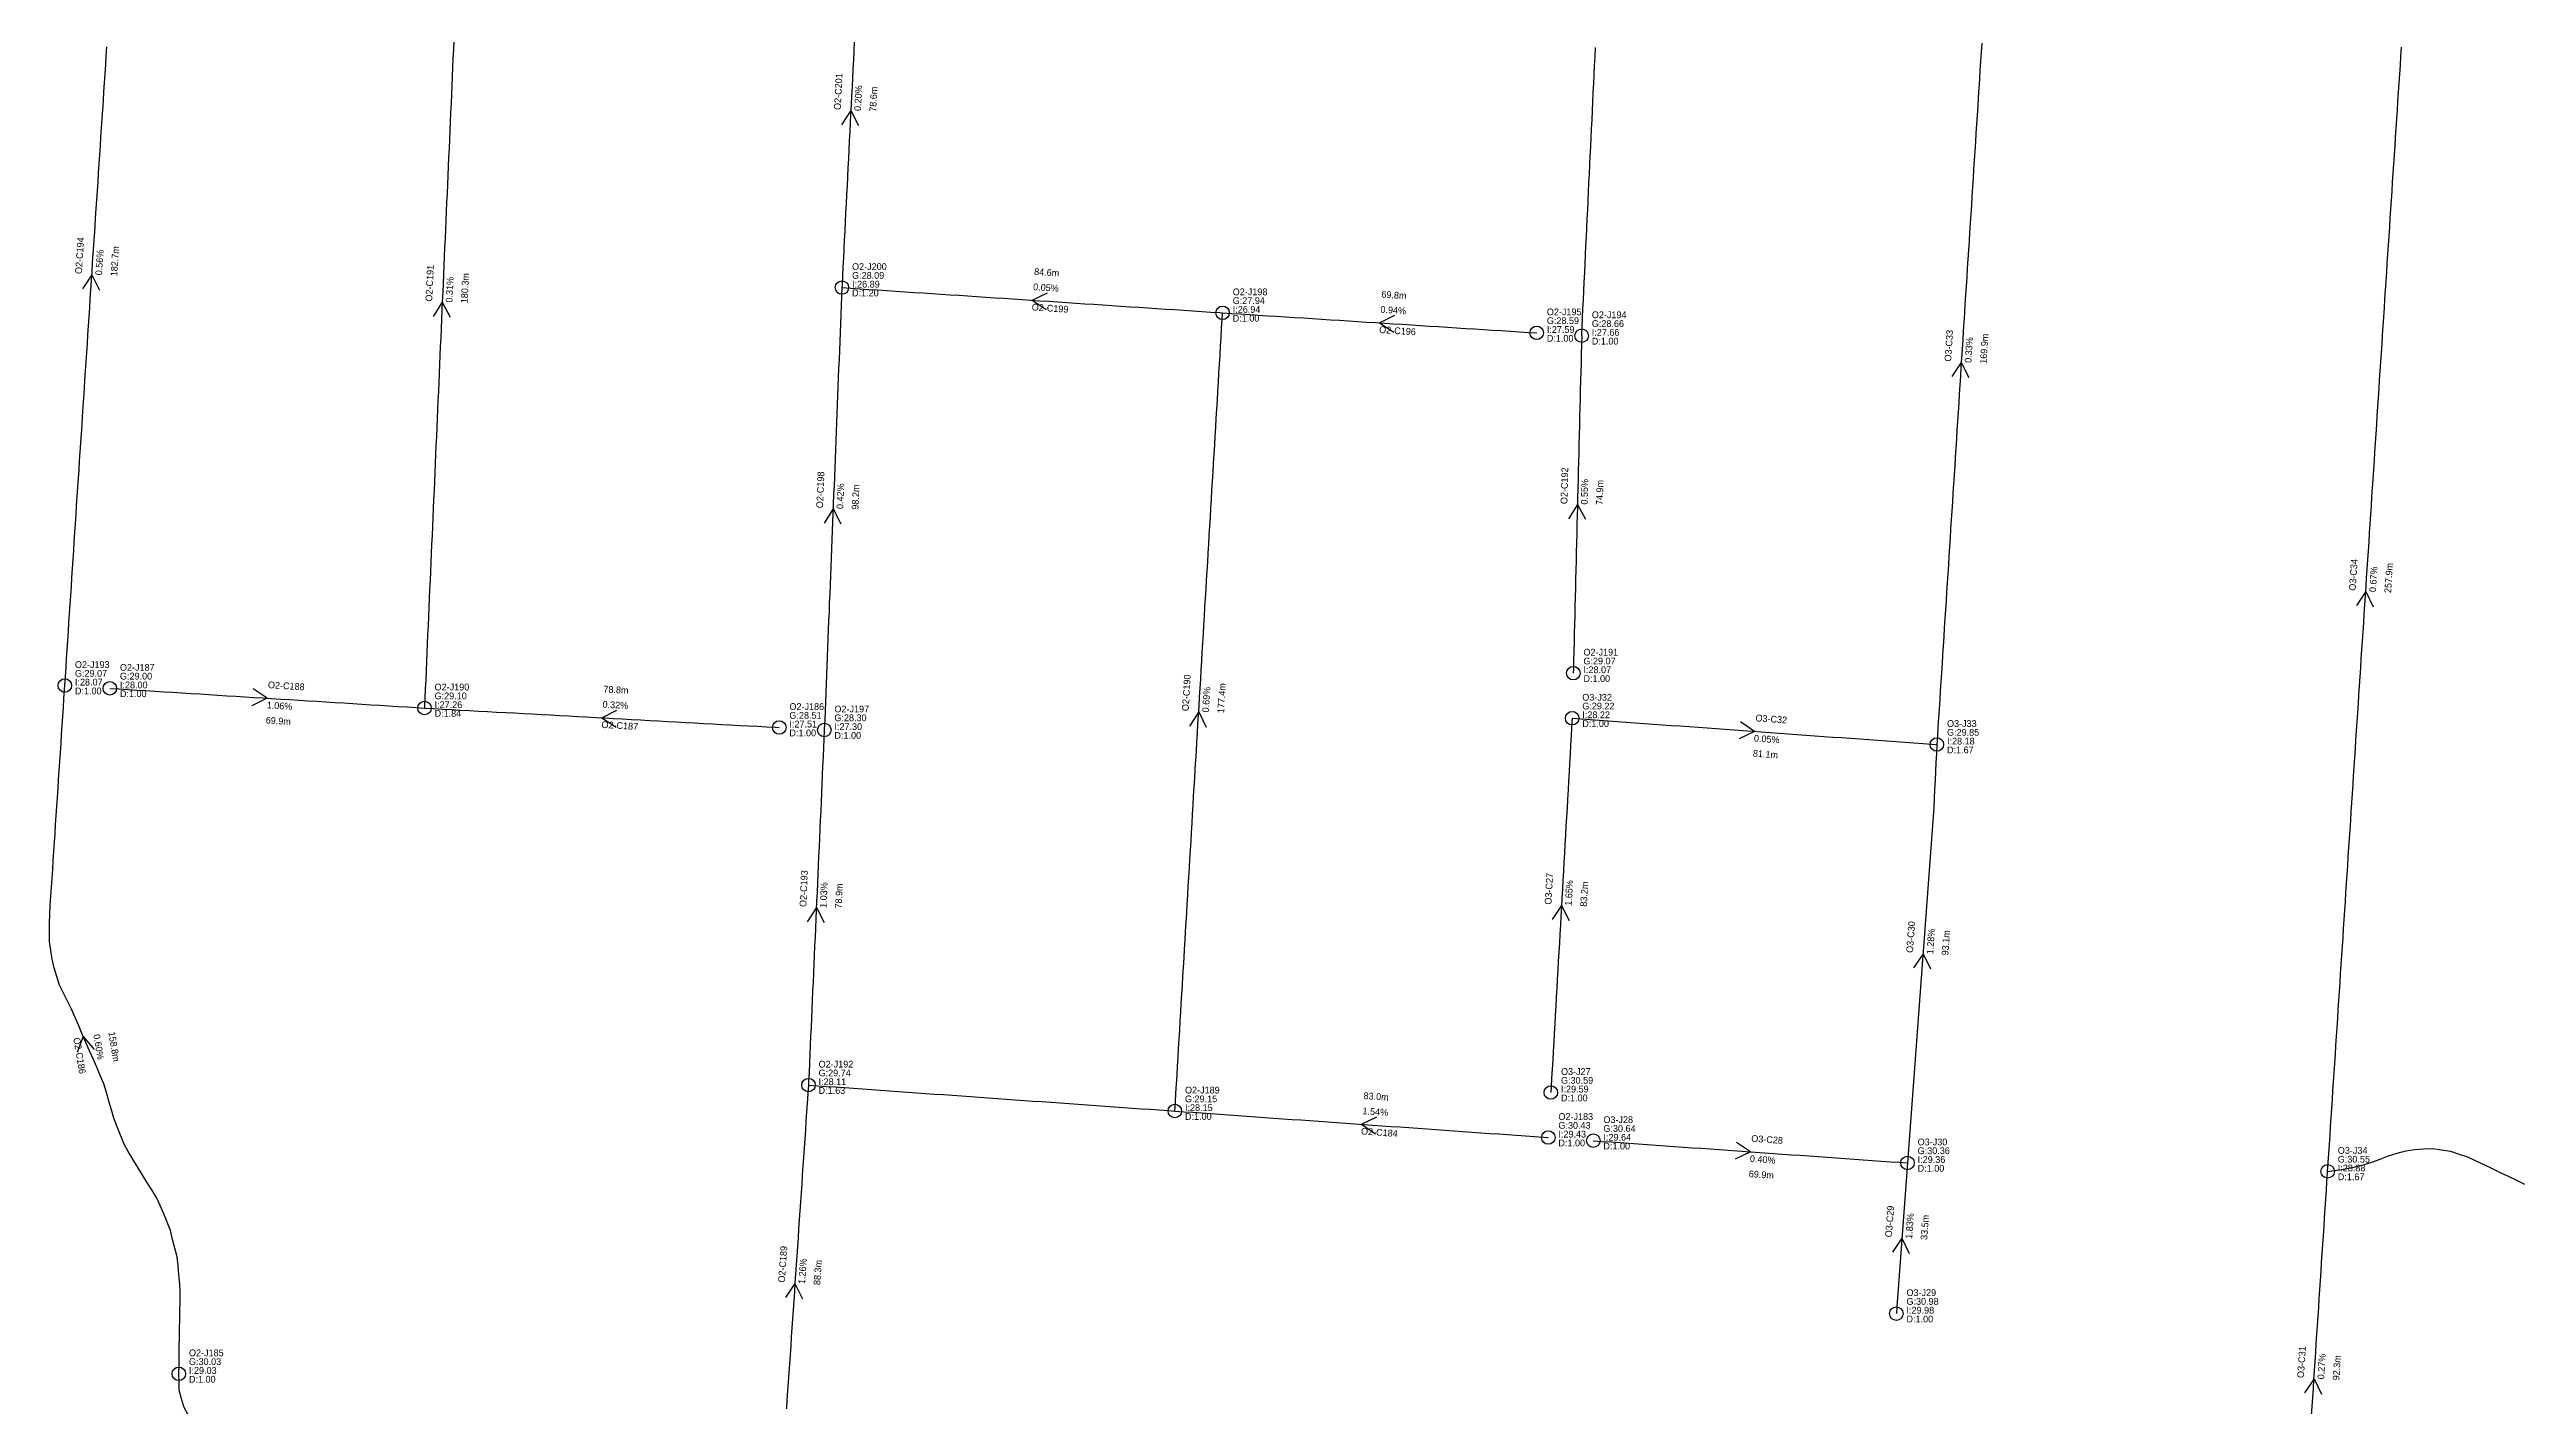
# Model space of a CAD drawing. Header units: metres. Extents: x 607160 to 610559, y 2613470 to 2618337.
# Drawn here: x 608242 to 608790, y 2616694 to 2616995 of the extents above; entities that cross this region are included whole.
import ezdxf

# ---------------------------------------------------------------- set-up
doc = ezdxf.new("R2010")
doc.units = ezdxf.units.M
for name, color, linetype in [('SW-DRAIN-LABELS', 3, 'Continuous'), ('SW-DRAIN-ORPHAN', 8, 'Continuous'), ('SW-DRAIN-SUB-02', 2, 'Continuous'), ('SW-DRAIN-SUB-03', 3, 'Continuous'), ('SW-JUNCTIONS', 7, 'Continuous')]:
    doc.layers.add(name, color=color, linetype=linetype)

msp = doc.modelspace()

# ---------------------------------------------------------------- linework, layer by layer
at = {"layer": 'SW-DRAIN-ORPHAN'}
msp.add_lwpolyline([(608410.76, 2616765.36), (608412.75, 2616765.22), (608414.75, 2616765.08), (608416.74, 2616764.94), (608418.74, 2616764.8), (608420.73, 2616764.66), (608422.73, 2616764.52), (608424.72, 2616764.37), (608426.72, 2616764.23), (608428.71, 2616764.09), (608430.71, 2616763.95), (608432.7, 2616763.81), (608434.7, 2616763.67), (608436.69, 2616763.53), (608438.69, 2616763.38), (608440.68, 2616763.24), (608442.68, 2616763.1), (608444.67, 2616762.96), (608446.67, 2616762.82), (608448.66, 2616762.68), (608450.66, 2616762.54), (608452.65, 2616762.39), (608454.65, 2616762.25), (608456.64, 2616762.11), (608458.64, 2616761.97), (608460.63, 2616761.83), (608462.63, 2616761.69), (608464.62, 2616761.55), (608466.62, 2616761.4), (608468.61, 2616761.26), (608470.61, 2616761.12), (608472.6, 2616760.98), (608474.6, 2616760.84), (608476.59, 2616760.7), (608478.59, 2616760.56), (608480.58, 2616760.41), (608482.58, 2616760.27), (608484.57, 2616760.13), (608486.57, 2616759.99), (608488.56, 2616759.85), (608490.56, 2616759.71), (608492.03, 2616759.6)], dxfattribs=at)
at = {"layer": 'SW-DRAIN-SUB-02'}
for p, q in [((608420.15, 2616981.59), (608418.12, 2616978.44)), ((608420.15, 2616981.59), (608421.86, 2616978.26)), ((608251.83, 2616945.16), (608249.74, 2616942.04)), ((608251.83, 2616945.16), (608253.48, 2616941.79)), ((608329.54, 2616939.09), (608327.51, 2616935.94)), ((608329.54, 2616939.09), (608331.26, 2616935.76)), ((608460.4, 2616939.53), (608463.76, 2616941.18)), ((608460.4, 2616939.53), (608463.51, 2616937.44)), ((608537.45, 2616934.5), (608540.81, 2616936.17)), ((608537.45, 2616934.5), (608540.57, 2616932.42)), ((608416.23, 2616893.25), (608414.22, 2616890.08)), ((608416.23, 2616893.25), (608417.97, 2616889.93)), ((608581.33, 2616894.2), (608579.37, 2616891)), ((608581.33, 2616894.2), (608583.12, 2616890.91)), ((608290.7, 2616851.21), (608287.57, 2616853.29)), ((608290.7, 2616851.21), (608287.34, 2616849.54)), ((608364.94, 2616846.87), (608368.28, 2616848.56)), ((608364.94, 2616846.87), (608368.08, 2616844.82)), ((608497.32, 2616848.16), (608495.26, 2616845.03)), ((608497.32, 2616848.16), (608499, 2616844.81)), ((608412.51, 2616804.76), (608410.5, 2616801.6)), ((608412.51, 2616804.76), (608414.24, 2616801.44)), ((608249.92, 2616776.16), (608248.6, 2616772.65)), ((608249.92, 2616776.16), (608252.3, 2616773.26)), ((608533.44, 2616756.67), (608536.81, 2616758.31)), ((608533.44, 2616756.67), (608536.55, 2616754.57)), ((608407.76, 2616721.33), (608405.67, 2616718.22)), ((608407.76, 2616721.33), (608409.41, 2616717.97))]:
    msp.add_line(p, q, dxfattribs=at)
for points in [[(608245.82, 2616854.03), (608245.96, 2616856.02), (608246.09, 2616858.02), (608246.22, 2616860.01), (608246.35, 2616862.01), (608246.48, 2616864.01), (608246.61, 2616866), (608246.74, 2616868), (608246.88, 2616869.99), (608247.01, 2616871.99), (608247.14, 2616873.98), (608247.27, 2616875.98), (608247.4, 2616877.97), (608247.53, 2616879.97), (608247.66, 2616881.97), (608247.8, 2616883.96), (608247.93, 2616885.96), (608248.06, 2616887.95), (608248.19, 2616889.95), (608248.32, 2616891.94), (608248.45, 2616893.94), (608248.58, 2616895.94), (608248.72, 2616897.93), (608248.85, 2616899.93), (608248.98, 2616901.92), (608249.11, 2616903.92), (608249.24, 2616905.91), (608249.37, 2616907.91), (608249.5, 2616909.91), (608249.64, 2616911.9), (608249.77, 2616913.9), (608249.9, 2616915.89), (608250.03, 2616917.89), (608250.16, 2616919.88), (608250.29, 2616921.88), (608250.43, 2616923.88), (608250.56, 2616925.87), (608250.69, 2616927.87), (608250.82, 2616929.86), (608250.95, 2616931.86), (608251.08, 2616933.85), (608251.21, 2616935.85), (608251.35, 2616937.85), (608251.48, 2616939.84), (608251.61, 2616941.84), (608251.74, 2616943.83), (608251.87, 2616945.83), (608252, 2616947.82), (608252.13, 2616949.82), (608252.27, 2616951.81), (608252.4, 2616953.81), (608252.53, 2616955.81), (608252.66, 2616957.8), (608252.79, 2616959.8), (608252.92, 2616961.79), (608253.05, 2616963.79), (608253.19, 2616965.78), (608253.32, 2616967.78), (608253.45, 2616969.78), (608253.58, 2616971.77), (608253.71, 2616973.77), (608253.84, 2616975.76), (608253.97, 2616977.76), (608254.11, 2616979.75), (608254.24, 2616981.75), (608254.37, 2616983.75), (608254.5, 2616985.74), (608254.63, 2616987.74), (608254.76, 2616989.73), (608254.89, 2616991.73), (608255.03, 2616993.72), (608255.16, 2616995.72)], [(608332.09, 2616997.18), (608332, 2616995.19), (608331.91, 2616993.19), (608331.83, 2616991.19), (608331.74, 2616989.19), (608331.65, 2616987.19), (608331.56, 2616985.2), (608331.48, 2616983.2), (608331.39, 2616981.2), (608331.3, 2616979.2), (608331.21, 2616977.2), (608331.13, 2616975.21), (608331.04, 2616973.21), (608330.95, 2616971.21), (608330.86, 2616969.21), (608330.77, 2616967.21), (608330.69, 2616965.22), (608330.6, 2616963.22), (608330.51, 2616961.22), (608330.42, 2616959.22), (608330.34, 2616957.22), (608330.25, 2616955.22), (608330.16, 2616953.23), (608330.07, 2616951.23), (608329.99, 2616949.23), (608329.9, 2616947.23), (608329.81, 2616945.23), (608329.72, 2616943.24), (608329.64, 2616941.24), (608329.55, 2616939.24), (608329.46, 2616937.24), (608329.37, 2616935.24), (608329.28, 2616933.25), (608329.2, 2616931.25), (608329.11, 2616929.25), (608329.02, 2616927.25), (608328.93, 2616925.25), (608328.85, 2616923.26), (608328.76, 2616921.26), (608328.67, 2616919.26), (608328.58, 2616917.26), (608328.5, 2616915.26), (608328.41, 2616913.27), (608328.32, 2616911.27), (608328.23, 2616909.27), (608328.15, 2616907.27), (608328.06, 2616905.27), (608327.97, 2616903.27), (608327.88, 2616901.28), (608327.79, 2616899.28), (608327.71, 2616897.28), (608327.62, 2616895.28), (608327.53, 2616893.28), (608327.44, 2616891.29), (608327.36, 2616889.29), (608327.27, 2616887.29), (608327.18, 2616885.29), (608327.09, 2616883.29), (608327.01, 2616881.3), (608326.92, 2616879.3), (608326.83, 2616877.3), (608326.74, 2616875.3), (608326.66, 2616873.3), (608326.57, 2616871.31), (608326.48, 2616869.31), (608326.39, 2616867.31), (608326.3, 2616865.31), (608326.22, 2616863.31), (608326.13, 2616861.32), (608326.04, 2616859.32), (608325.95, 2616857.32), (608325.87, 2616855.32), (608325.78, 2616853.32), (608325.69, 2616851.32), (608325.6, 2616849.33), (608325.59, 2616849.03)], [(608420.92, 2616996.89), (608420.82, 2616994.89), (608420.72, 2616992.89), (608420.62, 2616990.89), (608420.52, 2616988.9), (608420.42, 2616986.9), (608420.32, 2616984.9), (608420.22, 2616982.9), (608420.12, 2616980.91), (608420.02, 2616978.91), (608419.92, 2616976.91), (608419.82, 2616974.91), (608419.72, 2616972.92), (608419.62, 2616970.92), (608419.52, 2616968.92), (608419.42, 2616966.92), (608419.32, 2616964.93), (608419.22, 2616962.93), (608419.11, 2616960.93), (608419.01, 2616958.93), (608418.91, 2616956.94), (608418.81, 2616954.94), (608418.71, 2616952.94), (608418.61, 2616950.94), (608418.51, 2616948.95), (608418.41, 2616946.95), (608418.31, 2616944.95), (608418.21, 2616942.95), (608418.18, 2616942.33)], [(608582.26, 2616931.64), (608582.35, 2616933.64), (608582.45, 2616935.63), (608582.54, 2616937.63), (608582.64, 2616939.63), (608582.73, 2616941.63), (608582.83, 2616943.63), (608582.93, 2616945.62), (608583.02, 2616947.62), (608583.12, 2616949.62), (608583.21, 2616951.62), (608583.31, 2616953.61), (608583.4, 2616955.61), (608583.5, 2616957.61), (608583.59, 2616959.61), (608583.69, 2616961.6), (608583.79, 2616963.6), (608583.88, 2616965.6), (608583.98, 2616967.6), (608584.07, 2616969.6), (608584.17, 2616971.59), (608584.26, 2616973.59), (608584.36, 2616975.59), (608584.45, 2616977.59), (608584.55, 2616979.58), (608584.64, 2616981.58), (608584.74, 2616983.58), (608584.84, 2616985.58), (608584.93, 2616987.58), (608585.03, 2616989.57), (608585.12, 2616991.57), (608585.22, 2616993.57), (608585.31, 2616995.57)], [(608418.18, 2616942.33), (608418.1, 2616940.33), (608418.02, 2616938.33), (608417.94, 2616936.34), (608417.86, 2616934.34), (608417.78, 2616932.34), (608417.7, 2616930.34), (608417.62, 2616928.34), (608417.54, 2616926.34), (608417.46, 2616924.34), (608417.38, 2616922.35), (608417.31, 2616920.35), (608417.23, 2616918.35), (608417.15, 2616916.35), (608417.07, 2616914.35), (608416.99, 2616912.35), (608416.91, 2616910.36), (608416.83, 2616908.36), (608416.75, 2616906.36), (608416.67, 2616904.36), (608416.59, 2616902.36), (608416.51, 2616900.36), (608416.43, 2616898.37), (608416.35, 2616896.37), (608416.27, 2616894.37), (608416.19, 2616892.37), (608416.11, 2616890.37), (608416.03, 2616888.37), (608415.95, 2616886.37), (608415.87, 2616884.38), (608415.79, 2616882.38), (608415.71, 2616880.38), (608415.63, 2616878.38), (608415.55, 2616876.38), (608415.47, 2616874.38), (608415.39, 2616872.39), (608415.32, 2616870.39), (608415.24, 2616868.39), (608415.16, 2616866.39), (608415.08, 2616864.39), (608415, 2616862.39), (608414.92, 2616860.4), (608414.84, 2616858.4), (608414.76, 2616856.4), (608414.68, 2616854.4), (608414.6, 2616852.4), (608414.52, 2616850.4), (608414.44, 2616848.41), (608414.36, 2616846.41), (608414.28, 2616844.41), (608414.27, 2616844.16)], [(608418.18, 2616942.33), (608420.18, 2616942.2), (608422.17, 2616942.07), (608424.17, 2616941.93), (608426.16, 2616941.8), (608428.16, 2616941.67), (608430.15, 2616941.54), (608432.15, 2616941.4), (608434.15, 2616941.27), (608436.14, 2616941.14), (608438.14, 2616941.01), (608440.13, 2616940.87), (608442.13, 2616940.74), (608444.12, 2616940.61), (608446.12, 2616940.48), (608448.11, 2616940.34), (608450.11, 2616940.21), (608452.11, 2616940.08), (608454.1, 2616939.95), (608456.1, 2616939.81), (608458.09, 2616939.68), (608460.09, 2616939.55), (608462.08, 2616939.42), (608464.08, 2616939.28), (608466.08, 2616939.15), (608468.07, 2616939.02), (608470.07, 2616938.89), (608472.06, 2616938.75), (608474.06, 2616938.62), (608476.05, 2616938.49), (608478.05, 2616938.36), (608480.04, 2616938.22), (608482.04, 2616938.09), (608484.04, 2616937.96), (608486.03, 2616937.83), (608488.03, 2616937.69), (608490.02, 2616937.56), (608492.02, 2616937.43), (608494.01, 2616937.3), (608496.01, 2616937.16), (608498, 2616937.03), (608500, 2616936.9), (608502, 2616936.77), (608502.61, 2616936.73)], [(608492.03, 2616759.6), (608492.15, 2616761.6), (608492.27, 2616763.6), (608492.39, 2616765.59), (608492.51, 2616767.59), (608492.63, 2616769.59), (608492.75, 2616771.58), (608492.86, 2616773.58), (608492.98, 2616775.57), (608493.1, 2616777.57), (608493.22, 2616779.57), (608493.34, 2616781.56), (608493.46, 2616783.56), (608493.58, 2616785.56), (608493.7, 2616787.55), (608493.82, 2616789.55), (608493.94, 2616791.55), (608494.06, 2616793.54), (608494.18, 2616795.54), (608494.3, 2616797.54), (608494.42, 2616799.53), (608494.53, 2616801.53), (608494.65, 2616803.53), (608494.77, 2616805.52), (608494.89, 2616807.52), (608495.01, 2616809.51), (608495.13, 2616811.51), (608495.25, 2616813.51), (608495.37, 2616815.5), (608495.49, 2616817.5), (608495.61, 2616819.5), (608495.73, 2616821.49), (608495.85, 2616823.49), (608495.97, 2616825.49), (608496.09, 2616827.48), (608496.2, 2616829.48), (608496.32, 2616831.48), (608496.44, 2616833.47), (608496.56, 2616835.47), (608496.68, 2616837.46), (608496.8, 2616839.46), (608496.92, 2616841.46), (608497.04, 2616843.45), (608497.16, 2616845.45), (608497.28, 2616847.45), (608497.4, 2616849.44), (608497.52, 2616851.44), (608497.64, 2616853.44), (608497.76, 2616855.43), (608497.87, 2616857.43), (608497.99, 2616859.43), (608498.11, 2616861.42), (608498.23, 2616863.42), (608498.35, 2616865.41), (608498.47, 2616867.41), (608498.59, 2616869.41), (608498.71, 2616871.4), (608498.83, 2616873.4), (608498.95, 2616875.4), (608499.07, 2616877.39), (608499.19, 2616879.39), (608499.31, 2616881.39), (608499.43, 2616883.38), (608499.54, 2616885.38), (608499.66, 2616887.38), (608499.78, 2616889.37), (608499.9, 2616891.37), (608500.02, 2616893.36), (608500.14, 2616895.36), (608500.26, 2616897.36), (608500.38, 2616899.35), (608500.5, 2616901.35), (608500.62, 2616903.35), (608500.74, 2616905.34), (608500.86, 2616907.34), (608500.98, 2616909.34), (608501.1, 2616911.33), (608501.21, 2616913.33), (608501.33, 2616915.33), (608501.45, 2616917.32), (608501.57, 2616919.32), (608501.69, 2616921.32), (608501.81, 2616923.31), (608501.93, 2616925.31), (608502.05, 2616927.3), (608502.17, 2616929.3), (608502.29, 2616931.3), (608502.41, 2616933.29), (608502.53, 2616935.29), (608502.61, 2616936.73)], [(608502.61, 2616936.73), (608504.61, 2616936.6), (608506.6, 2616936.47), (608508.6, 2616936.34), (608510.6, 2616936.22), (608512.59, 2616936.09), (608514.59, 2616935.96), (608516.58, 2616935.83), (608518.58, 2616935.71), (608520.58, 2616935.58), (608522.57, 2616935.45), (608524.57, 2616935.32), (608526.56, 2616935.2), (608528.56, 2616935.07), (608530.56, 2616934.94), (608532.55, 2616934.81), (608534.55, 2616934.69), (608536.54, 2616934.56), (608538.54, 2616934.43), (608540.54, 2616934.3), (608542.53, 2616934.18), (608544.53, 2616934.05), (608546.52, 2616933.92), (608548.52, 2616933.79), (608550.52, 2616933.67), (608552.51, 2616933.54), (608554.51, 2616933.41), (608556.5, 2616933.28), (608558.5, 2616933.16), (608560.49, 2616933.03), (608562.49, 2616932.9), (608564.49, 2616932.77), (608566.48, 2616932.65), (608568.48, 2616932.52), (608570.47, 2616932.39), (608572.28, 2616932.28)], [(608582.26, 2616931.64), (608582.21, 2616929.64), (608582.16, 2616927.64), (608582.11, 2616925.64), (608582.06, 2616923.64), (608582.01, 2616921.64), (608581.96, 2616919.64), (608581.91, 2616917.64), (608581.86, 2616915.64), (608581.81, 2616913.64), (608581.76, 2616911.65), (608581.71, 2616909.65), (608581.66, 2616907.65), (608581.61, 2616905.65), (608581.56, 2616903.65), (608581.51, 2616901.65), (608581.46, 2616899.65), (608581.41, 2616897.65), (608581.36, 2616895.65), (608581.31, 2616893.65), (608581.26, 2616891.65), (608581.21, 2616889.65), (608581.16, 2616887.65), (608581.11, 2616885.65), (608581.06, 2616883.65), (608581.01, 2616881.65), (608580.96, 2616879.66), (608580.91, 2616877.66), (608580.86, 2616875.66), (608580.82, 2616873.66), (608580.77, 2616871.66), (608580.72, 2616869.66), (608580.67, 2616867.66), (608580.62, 2616865.66), (608580.57, 2616863.66), (608580.52, 2616861.66), (608580.47, 2616859.66), (608580.42, 2616857.66), (608580.4, 2616856.77)], [(608271.11, 2616701.29), (608271.15, 2616703.29), (608271.18, 2616705.29), (608271.21, 2616707.29), (608271.24, 2616709.29), (608271.28, 2616711.29), (608271.31, 2616713.29), (608271.34, 2616715.29), (608271.38, 2616717.29), (608271.41, 2616719.29), (608271.34, 2616721.28), (608271.14, 2616723.27), (608270.94, 2616725.26), (608270.73, 2616727.25), (608270.24, 2616729.19), (608269.74, 2616731.12), (608269.25, 2616733.06), (608268.56, 2616734.94), (608267.78, 2616736.78), (608267, 2616738.62), (608266.14, 2616740.42), (608265.09, 2616742.12), (608264.05, 2616743.83), (608263, 2616745.53), (608261.95, 2616747.23), (608260.9, 2616748.93), (608259.84, 2616750.63), (608258.95, 2616752.42), (608258.21, 2616754.27), (608257.46, 2616756.13), (608256.72, 2616757.99), (608256.15, 2616759.9), (608255.6, 2616761.83), (608255.06, 2616763.75), (608254.48, 2616765.66), (608253.68, 2616767.5), (608252.89, 2616769.33), (608252.09, 2616771.17), (608251.29, 2616773), (608250.5, 2616774.84), (608249.7, 2616776.67), (608248.91, 2616778.51), (608248.11, 2616780.34), (608247.31, 2616782.18), (608246.42, 2616783.96), (608245.51, 2616785.75), (608244.67, 2616787.55), (608244.06, 2616789.46), (608243.45, 2616791.36), (608243.01, 2616793.31), (608242.71, 2616795.29), (608242.42, 2616797.26), (608242.4, 2616799.26), (608242.43, 2616801.26), (608242.47, 2616803.26), (608242.61, 2616805.26), (608242.74, 2616807.25), (608242.87, 2616809.25), (608243, 2616811.24), (608243.13, 2616813.24), (608243.26, 2616815.23), (608243.4, 2616817.23), (608243.53, 2616819.23), (608243.66, 2616821.22), (608243.79, 2616823.22), (608243.92, 2616825.21), (608244.05, 2616827.21), (608244.19, 2616829.2), (608244.32, 2616831.2), (608244.45, 2616833.19), (608244.58, 2616835.19), (608244.71, 2616837.19), (608244.84, 2616839.18), (608244.98, 2616841.18), (608245.11, 2616843.17), (608245.24, 2616845.17), (608245.37, 2616847.16), (608245.5, 2616849.16), (608245.63, 2616851.16), (608245.77, 2616853.15), (608245.82, 2616854.03)], [(608255.8, 2616853.4), (608257.8, 2616853.28), (608259.8, 2616853.15), (608261.79, 2616853.02), (608263.79, 2616852.9), (608265.78, 2616852.77), (608267.78, 2616852.65), (608269.78, 2616852.52), (608271.77, 2616852.4), (608273.77, 2616852.27), (608275.77, 2616852.15), (608277.76, 2616852.02), (608279.76, 2616851.9), (608281.75, 2616851.77), (608283.75, 2616851.65), (608285.75, 2616851.52), (608287.74, 2616851.4), (608289.74, 2616851.27), (608291.73, 2616851.15), (608293.73, 2616851.02), (608295.73, 2616850.9), (608297.72, 2616850.77), (608299.72, 2616850.65), (608301.71, 2616850.52), (608303.71, 2616850.4), (608305.71, 2616850.27), (608307.7, 2616850.15), (608309.7, 2616850.02), (608311.69, 2616849.9), (608313.69, 2616849.77), (608315.69, 2616849.65), (608317.68, 2616849.52), (608319.68, 2616849.4), (608321.68, 2616849.27), (608323.67, 2616849.15), (608325.59, 2616849.03)], [(608325.59, 2616849.03), (608327.59, 2616848.92), (608329.58, 2616848.81), (608331.58, 2616848.7), (608333.58, 2616848.59), (608335.58, 2616848.48), (608337.57, 2616848.37), (608339.57, 2616848.26), (608341.57, 2616848.15), (608343.56, 2616848.04), (608345.56, 2616847.93), (608347.56, 2616847.82), (608349.55, 2616847.71), (608351.55, 2616847.6), (608353.55, 2616847.49), (608355.55, 2616847.38), (608357.54, 2616847.28), (608359.54, 2616847.17), (608361.54, 2616847.06), (608363.53, 2616846.95), (608365.53, 2616846.84), (608367.53, 2616846.73), (608369.52, 2616846.62), (608371.52, 2616846.51), (608373.52, 2616846.4), (608375.52, 2616846.29), (608377.51, 2616846.18), (608379.51, 2616846.07), (608381.51, 2616845.96), (608383.5, 2616845.85), (608385.5, 2616845.74), (608387.5, 2616845.63), (608389.49, 2616845.52), (608391.49, 2616845.41), (608393.49, 2616845.3), (608395.49, 2616845.19), (608397.48, 2616845.08), (608399.48, 2616844.97), (608401.48, 2616844.87), (608403.47, 2616844.76), (608404.29, 2616844.71)], [(608414.27, 2616844.16), (608414.18, 2616842.17), (608414.09, 2616840.17), (608414, 2616838.17), (608413.91, 2616836.17), (608413.83, 2616834.17), (608413.74, 2616832.18), (608413.65, 2616830.18), (608413.56, 2616828.18), (608413.47, 2616826.18), (608413.38, 2616824.18), (608413.29, 2616822.18), (608413.2, 2616820.19), (608413.11, 2616818.19), (608413.02, 2616816.19), (608412.93, 2616814.19), (608412.85, 2616812.19), (608412.76, 2616810.2), (608412.67, 2616808.2), (608412.58, 2616806.2), (608412.49, 2616804.2), (608412.4, 2616802.2), (608412.31, 2616800.21), (608412.22, 2616798.21), (608412.13, 2616796.21), (608412.04, 2616794.21), (608411.95, 2616792.21), (608411.87, 2616790.22), (608411.78, 2616788.22), (608411.69, 2616786.22), (608411.6, 2616784.22), (608411.51, 2616782.22), (608411.42, 2616780.23), (608411.33, 2616778.23), (608411.24, 2616776.23), (608411.15, 2616774.23), (608411.06, 2616772.23), (608410.97, 2616770.24), (608410.89, 2616768.24), (608410.8, 2616766.24), (608410.76, 2616765.36)], [(608410.76, 2616765.36), (608410.62, 2616763.37), (608410.49, 2616761.37), (608410.35, 2616759.38), (608410.21, 2616757.38), (608410.08, 2616755.39), (608409.94, 2616753.39), (608409.81, 2616751.4), (608409.67, 2616749.4), (608409.53, 2616747.41), (608409.4, 2616745.41), (608409.26, 2616743.42), (608409.13, 2616741.42), (608408.99, 2616739.42), (608408.86, 2616737.43), (608408.72, 2616735.43), (608408.58, 2616733.44), (608408.45, 2616731.44), (608408.31, 2616729.45), (608408.18, 2616727.45), (608408.04, 2616725.46), (608407.91, 2616723.46), (608407.77, 2616721.47), (608407.63, 2616719.47), (608407.5, 2616717.48), (608407.36, 2616715.48), (608407.23, 2616713.48), (608407.09, 2616711.49), (608406.95, 2616709.49), (608406.82, 2616707.5), (608406.68, 2616705.5), (608406.55, 2616703.51), (608406.41, 2616701.51), (608406.28, 2616699.52), (608406.14, 2616697.52), (608406, 2616695.53), (608405.87, 2616693.53)], [(608492.03, 2616759.6), (608494.02, 2616759.46), (608496.02, 2616759.32), (608498.01, 2616759.18), (608500.01, 2616759.04), (608502, 2616758.9), (608504, 2616758.75), (608505.99, 2616758.61), (608507.99, 2616758.47), (608509.98, 2616758.33), (608511.98, 2616758.19), (608513.97, 2616758.05), (608515.97, 2616757.91), (608517.96, 2616757.76), (608519.96, 2616757.62), (608521.95, 2616757.48), (608523.95, 2616757.34), (608525.94, 2616757.2), (608527.94, 2616757.06), (608529.93, 2616756.92), (608531.93, 2616756.77), (608533.92, 2616756.63), (608535.92, 2616756.49), (608537.91, 2616756.35), (608539.91, 2616756.21), (608541.9, 2616756.07), (608543.9, 2616755.93), (608545.89, 2616755.79), (608547.89, 2616755.64), (608549.88, 2616755.5), (608551.88, 2616755.36), (608553.87, 2616755.22), (608555.87, 2616755.08), (608557.86, 2616754.94), (608559.86, 2616754.8), (608561.85, 2616754.65), (608563.85, 2616754.51), (608565.84, 2616754.37), (608567.84, 2616754.23), (608569.83, 2616754.09), (608571.83, 2616753.95), (608573.82, 2616753.81), (608574.85, 2616753.73)], [(608304.6, 2616683.89), (608302.61, 2616683.99), (608300.61, 2616684.09), (608298.61, 2616684.19), (608296.61, 2616684.29), (608294.62, 2616684.39), (608292.62, 2616684.49), (608290.62, 2616684.59), (608288.62, 2616684.69), (608286.63, 2616684.78), (608284.64, 2616684.99), (608282.65, 2616685.22), (608280.77, 2616685.85), (608278.93, 2616686.63), (608277.26, 2616687.7), (608275.71, 2616688.96), (608274.36, 2616690.41), (608273.23, 2616692.06), (608272.29, 2616693.81), (608271.67, 2616695.71), (608271.21, 2616697.64), (608271.16, 2616699.64), (608271.11, 2616701.29)]]:
    msp.add_lwpolyline(points, dxfattribs=at)
at = {"layer": 'SW-DRAIN-SUB-03'}
for p, q in [((608666.46, 2616925.73), (608664.38, 2616922.61)), ((608666.46, 2616925.73), (608668.12, 2616922.37)), ((608756.16, 2616874.87), (608754.08, 2616871.75)), ((608756.16, 2616874.87), (608757.82, 2616871.51)), ((608620.59, 2616843.86), (608617.49, 2616845.96)), ((608620.59, 2616843.86), (608617.22, 2616842.22)), ((608577.78, 2616805.24), (608575.73, 2616802.11)), ((608577.78, 2616805.24), (608579.47, 2616801.9)), ((608657.97, 2616794.51), (608655.87, 2616791.4)), ((608657.97, 2616794.51), (608659.61, 2616791.14)), ((608619.68, 2616750.56), (608616.31, 2616748.92)), ((608619.68, 2616750.56), (608616.57, 2616752.66)), ((608653.29, 2616731.37), (608651.18, 2616728.27)), ((608653.29, 2616731.37), (608654.92, 2616728)), ((608744.69, 2616700.18), (608742.61, 2616697.06)), ((608744.69, 2616700.18), (608746.35, 2616696.81))]:
    msp.add_line(p, q, dxfattribs=at)
for points in [[(608670.98, 2616996.54), (608670.85, 2616994.55), (608670.73, 2616992.55), (608670.6, 2616990.56), (608670.47, 2616988.56), (608670.34, 2616986.56), (608670.22, 2616984.57), (608670.09, 2616982.57), (608669.96, 2616980.58), (608669.83, 2616978.58), (608669.71, 2616976.58), (608669.58, 2616974.59), (608669.45, 2616972.59), (608669.32, 2616970.6), (608669.2, 2616968.6), (608669.07, 2616966.6), (608668.94, 2616964.61), (608668.81, 2616962.61), (608668.69, 2616960.62), (608668.56, 2616958.62), (608668.43, 2616956.62), (608668.3, 2616954.63), (608668.18, 2616952.63), (608668.05, 2616950.64), (608667.92, 2616948.64), (608667.79, 2616946.65), (608667.67, 2616944.65), (608667.54, 2616942.65), (608667.41, 2616940.66), (608667.28, 2616938.66), (608667.16, 2616936.67), (608667.03, 2616934.67), (608666.9, 2616932.67), (608666.77, 2616930.68), (608666.65, 2616928.68), (608666.52, 2616926.69), (608666.39, 2616924.69), (608666.26, 2616922.69), (608666.14, 2616920.7), (608666.01, 2616918.7), (608665.88, 2616916.71), (608665.75, 2616914.71), (608665.63, 2616912.71), (608665.5, 2616910.72), (608665.37, 2616908.72), (608665.24, 2616906.73), (608665.12, 2616904.73), (608664.99, 2616902.73), (608664.86, 2616900.74), (608664.73, 2616898.74), (608664.61, 2616896.75), (608664.48, 2616894.75), (608664.35, 2616892.76), (608664.22, 2616890.76), (608664.1, 2616888.76), (608663.97, 2616886.77), (608663.84, 2616884.77), (608663.71, 2616882.78), (608663.59, 2616880.78), (608663.46, 2616878.78), (608663.33, 2616876.79), (608663.2, 2616874.79), (608663.08, 2616872.8), (608662.95, 2616870.8), (608662.82, 2616868.8), (608662.69, 2616866.81), (608662.57, 2616864.81), (608662.44, 2616862.82), (608662.31, 2616860.82), (608662.18, 2616858.82), (608662.06, 2616856.83), (608661.93, 2616854.83), (608661.8, 2616852.84), (608661.67, 2616850.84), (608661.55, 2616848.84), (608661.42, 2616846.85), (608661.29, 2616844.85), (608661.16, 2616842.86), (608661.04, 2616840.94)], [(608747.71, 2616746.21), (608747.84, 2616748.2), (608747.97, 2616750.2), (608748.1, 2616752.2), (608748.24, 2616754.19), (608748.37, 2616756.19), (608748.5, 2616758.18), (608748.63, 2616760.18), (608748.76, 2616762.17), (608748.89, 2616764.17), (608749.02, 2616766.17), (608749.15, 2616768.16), (608749.28, 2616770.16), (608749.42, 2616772.15), (608749.55, 2616774.15), (608749.68, 2616776.14), (608749.81, 2616778.14), (608749.94, 2616780.14), (608750.07, 2616782.13), (608750.2, 2616784.13), (608750.33, 2616786.12), (608750.46, 2616788.12), (608750.6, 2616790.11), (608750.73, 2616792.11), (608750.86, 2616794.1), (608750.99, 2616796.1), (608751.12, 2616798.1), (608751.25, 2616800.09), (608751.38, 2616802.09), (608751.51, 2616804.08), (608751.64, 2616806.08), (608751.78, 2616808.07), (608751.91, 2616810.07), (608752.04, 2616812.07), (608752.17, 2616814.06), (608752.3, 2616816.06), (608752.43, 2616818.05), (608752.56, 2616820.05), (608752.69, 2616822.04), (608752.82, 2616824.04), (608752.96, 2616826.04), (608753.09, 2616828.03), (608753.22, 2616830.03), (608753.35, 2616832.02), (608753.48, 2616834.02), (608753.61, 2616836.01), (608753.74, 2616838.01), (608753.87, 2616840.01), (608754, 2616842), (608754.14, 2616844), (608754.27, 2616845.99), (608754.4, 2616847.99), (608754.53, 2616849.98), (608754.66, 2616851.98), (608754.79, 2616853.98), (608754.92, 2616855.97), (608755.05, 2616857.97), (608755.18, 2616859.96), (608755.32, 2616861.96), (608755.45, 2616863.95), (608755.58, 2616865.95), (608755.71, 2616867.95), (608755.84, 2616869.94), (608755.97, 2616871.94), (608756.1, 2616873.93), (608756.23, 2616875.93), (608756.36, 2616877.92), (608756.5, 2616879.92), (608756.63, 2616881.92), (608756.76, 2616883.91), (608756.89, 2616885.91), (608757.02, 2616887.9), (608757.15, 2616889.9), (608757.28, 2616891.89), (608757.41, 2616893.89), (608757.54, 2616895.89), (608757.68, 2616897.88), (608757.81, 2616899.88), (608757.94, 2616901.87), (608758.07, 2616903.87), (608758.2, 2616905.86), (608758.33, 2616907.86), (608758.46, 2616909.86), (608758.59, 2616911.85), (608758.72, 2616913.85), (608758.86, 2616915.84), (608758.99, 2616917.84), (608759.12, 2616919.83), (608759.25, 2616921.83), (608759.38, 2616923.83), (608759.51, 2616925.82), (608759.64, 2616927.82), (608759.77, 2616929.81), (608759.9, 2616931.81), (608760.04, 2616933.8), (608760.17, 2616935.8), (608760.3, 2616937.8), (608760.43, 2616939.79), (608760.56, 2616941.79), (608760.69, 2616943.78), (608760.82, 2616945.78), (608760.95, 2616947.77), (608761.08, 2616949.77), (608761.22, 2616951.77), (608761.35, 2616953.76), (608761.48, 2616955.76), (608761.61, 2616957.75), (608761.74, 2616959.75), (608761.87, 2616961.74), (608762, 2616963.74), (608762.13, 2616965.73), (608762.26, 2616967.73), (608762.4, 2616969.73), (608762.53, 2616971.72), (608762.66, 2616973.72), (608762.79, 2616975.71), (608762.92, 2616977.71), (608763.05, 2616979.7), (608763.18, 2616981.7), (608763.31, 2616983.7), (608763.44, 2616985.69), (608763.58, 2616987.69), (608763.71, 2616989.68), (608763.84, 2616991.68), (608763.97, 2616993.67), (608764.1, 2616995.67)], [(608580.15, 2616846.77), (608580.03, 2616844.78), (608579.92, 2616842.78), (608579.81, 2616840.78), (608579.69, 2616838.79), (608579.58, 2616836.79), (608579.46, 2616834.79), (608579.35, 2616832.79), (608579.24, 2616830.8), (608579.12, 2616828.8), (608579.01, 2616826.8), (608578.9, 2616824.81), (608578.78, 2616822.81), (608578.67, 2616820.81), (608578.56, 2616818.82), (608578.44, 2616816.82), (608578.33, 2616814.82), (608578.22, 2616812.83), (608578.1, 2616810.83), (608577.99, 2616808.83), (608577.87, 2616806.84), (608577.76, 2616804.84), (608577.65, 2616802.84), (608577.53, 2616800.85), (608577.42, 2616798.85), (608577.31, 2616796.85), (608577.19, 2616794.86), (608577.08, 2616792.86), (608576.97, 2616790.86), (608576.85, 2616788.87), (608576.74, 2616786.87), (608576.62, 2616784.87), (608576.51, 2616782.88), (608576.4, 2616780.88), (608576.28, 2616778.88), (608576.17, 2616776.89), (608576.06, 2616774.89), (608575.94, 2616772.89), (608575.83, 2616770.89), (608575.72, 2616768.9), (608575.6, 2616766.9), (608575.49, 2616764.9), (608575.42, 2616763.72)], [(608580.15, 2616846.77), (608582.14, 2616846.63), (608584.14, 2616846.48), (608586.13, 2616846.34), (608588.13, 2616846.2), (608590.12, 2616846.05), (608592.12, 2616845.91), (608594.11, 2616845.77), (608596.11, 2616845.62), (608598.1, 2616845.48), (608600.09, 2616845.33), (608602.09, 2616845.19), (608604.08, 2616845.05), (608606.08, 2616844.9), (608608.07, 2616844.76), (608610.07, 2616844.62), (608612.06, 2616844.47), (608614.06, 2616844.33), (608616.05, 2616844.18), (608618.05, 2616844.04), (608620.04, 2616843.9), (608622.04, 2616843.75), (608624.03, 2616843.61), (608626.03, 2616843.47), (608628.02, 2616843.32), (608630.02, 2616843.18), (608632.01, 2616843.03), (608634.01, 2616842.89), (608636, 2616842.75), (608638, 2616842.6), (608639.99, 2616842.46), (608641.99, 2616842.32), (608643.98, 2616842.17), (608645.98, 2616842.03), (608647.97, 2616841.88), (608649.97, 2616841.74), (608651.96, 2616841.6), (608653.96, 2616841.45), (608655.95, 2616841.31), (608657.94, 2616841.17), (608659.94, 2616841.02), (608661.04, 2616840.94)], [(608661.04, 2616840.94), (608660.94, 2616838.94), (608660.84, 2616836.95), (608660.74, 2616834.95), (608660.64, 2616832.95), (608660.54, 2616830.96), (608660.44, 2616828.96), (608660.34, 2616826.96), (608660.23, 2616824.96), (608660.08, 2616822.97), (608659.93, 2616820.97), (608659.78, 2616818.98), (608659.64, 2616816.99), (608659.49, 2616814.99), (608659.34, 2616813), (608659.19, 2616811), (608659.05, 2616809.01), (608658.9, 2616807.01), (608658.75, 2616805.02), (608658.6, 2616803.02), (608658.45, 2616801.03), (608658.31, 2616799.03), (608658.16, 2616797.04), (608658.01, 2616795.05), (608657.86, 2616793.05), (608657.72, 2616791.06), (608657.57, 2616789.06), (608657.42, 2616787.07), (608657.27, 2616785.07), (608657.12, 2616783.08), (608656.98, 2616781.08), (608656.83, 2616779.09), (608656.68, 2616777.09), (608656.53, 2616775.1), (608656.39, 2616773.11), (608656.24, 2616771.11), (608656.09, 2616769.12), (608655.94, 2616767.12), (608655.8, 2616765.13), (608655.65, 2616763.13), (608655.5, 2616761.14), (608655.35, 2616759.14), (608655.2, 2616757.15), (608655.06, 2616755.15), (608654.91, 2616753.16), (608654.76, 2616751.17), (608654.61, 2616749.17), (608654.53, 2616748.09)], [(608584.83, 2616753.03), (608584.83, 2616753.03), (608586.82, 2616752.88), (608588.82, 2616752.74), (608590.81, 2616752.6), (608592.81, 2616752.46), (608594.8, 2616752.32), (608596.8, 2616752.18), (608598.79, 2616752.04), (608600.79, 2616751.9), (608602.78, 2616751.76), (608604.78, 2616751.61), (608606.77, 2616751.47), (608608.77, 2616751.33), (608610.76, 2616751.19), (608612.76, 2616751.05), (608614.75, 2616750.91), (608616.75, 2616750.77), (608618.74, 2616750.63), (608620.74, 2616750.48), (608622.73, 2616750.34), (608624.73, 2616750.2), (608626.72, 2616750.06), (608628.72, 2616749.92), (608630.71, 2616749.78), (608632.71, 2616749.64), (608634.7, 2616749.5), (608636.7, 2616749.35), (608638.69, 2616749.21), (608640.69, 2616749.07), (608642.68, 2616748.93), (608644.68, 2616748.79), (608646.67, 2616748.65), (608648.67, 2616748.51), (608650.66, 2616748.37), (608652.66, 2616748.23), (608654.53, 2616748.09)], [(608654.53, 2616748.09), (608654.39, 2616746.1), (608654.24, 2616744.1), (608654.09, 2616742.11), (608653.94, 2616740.11), (608653.79, 2616738.12), (608653.64, 2616736.13), (608653.5, 2616734.13), (608653.35, 2616732.14), (608653.2, 2616730.14), (608653.05, 2616728.15), (608652.9, 2616726.15), (608652.76, 2616724.16), (608652.61, 2616722.16), (608652.46, 2616720.17), (608652.31, 2616718.18), (608652.16, 2616716.18), (608652.05, 2616714.66)], [(608747.71, 2616746.21), (608749.69, 2616746.49), (608751.67, 2616746.77), (608753.63, 2616747.18), (608755.56, 2616747.68), (608757.48, 2616748.23), (608759.35, 2616748.95), (608761.22, 2616749.67), (608763.13, 2616750.24), (608765.05, 2616750.79), (608767.02, 2616751.1), (608769.01, 2616751.25), (608771, 2616751.26), (608772.99, 2616751.01), (608774.96, 2616750.72), (608776.85, 2616750.07), (608778.75, 2616749.42), (608780.56, 2616748.59), (608782.36, 2616747.72), (608784.17, 2616746.85), (608785.97, 2616745.98), (608787.77, 2616745.12), (608789.57, 2616744.25), (608791.37, 2616743.38)], [(608744.16, 2616692.07), (608744.29, 2616694.06), (608744.42, 2616696.06), (608744.55, 2616698.05), (608744.68, 2616700.05), (608744.81, 2616702.04), (608744.94, 2616704.04), (608745.07, 2616706.04), (608745.2, 2616708.03), (608745.34, 2616710.03), (608745.47, 2616712.02), (608745.6, 2616714.02), (608745.73, 2616716.01), (608745.86, 2616718.01), (608745.99, 2616720.01), (608746.12, 2616722), (608746.25, 2616724), (608746.38, 2616725.99), (608746.51, 2616727.99), (608746.65, 2616729.98), (608746.78, 2616731.98), (608746.91, 2616733.98), (608747.04, 2616735.97), (608747.17, 2616737.97), (608747.3, 2616739.96), (608747.43, 2616741.96), (608747.56, 2616743.95), (608747.69, 2616745.95), (608747.71, 2616746.21)]]:
    msp.add_lwpolyline(points, dxfattribs=at)
at = {"layer": 'SW-JUNCTIONS'}
for centre in [(608418.18, 2616942.33), (608502.61, 2616936.73), (608572.28, 2616932.28), (608582.26, 2616931.64), (608580.4, 2616856.77), (608245.82, 2616854.03), (608255.8, 2616853.4), (608325.59, 2616849.03), (608404.29, 2616844.71), (608580.15, 2616846.77), (608414.27, 2616844.16), (608661.04, 2616840.94), (608410.76, 2616765.36), (608575.42, 2616763.72), (608492.03, 2616759.6), (608574.85, 2616753.73), (608584.83, 2616753.03), (608654.53, 2616748.09), (608747.71, 2616746.21), (608652.05, 2616714.66), (608271.11, 2616701.29)]:
    msp.add_circle(centre, 1.5, dxfattribs=at)

# ---------------------------------------------------------------- texts
at = {"layer": 'SW-DRAIN-LABELS', "color": 3}
for s, rotation, p in [('O2-C201', 87.1248, (608417.91, 2616981.71)), ('O2-C194', 86.2312, (608249.58, 2616945.3)), ('O2-C191', 87.2319, (608327.29, 2616939.2)), ('O2-C199', -3.798, (608460.25, 2616937.28)), ('O2-C196', -3.6543, (608537.3, 2616932.26)), ('O3-C33', 86.3454, (608664.21, 2616925.87)), ('O2-C198', 87.7193, (608413.98, 2616893.34)), ('O2-C192', 88.5753, (608579.08, 2616894.26)), ('O3-C34', 86.2411, (608753.92, 2616875.02)), ('O2-C188', -3.585, (608290.84, 2616853.46)), ('O2-C190', 86.5807, (608495.08, 2616848.3)), ('O2-C187', -3.1403, (608364.82, 2616844.62)), ('O3-C32', -4.1219, (608620.76, 2616846.1)), ('O2-C193', 87.447, (608410.27, 2616804.86)), ('O3-C27', 86.7438, (608575.54, 2616805.37)), ('O3-C30', 85.9906, (608655.73, 2616794.66)), ('O2-C186', -80.5991, (608247.7, 2616775.79)), ('O2-C184', -4.0549, (608533.28, 2616754.42)), ('O3-C28', -4.0485, (608619.84, 2616752.8)), ('O3-C29', 85.7513, (608651.05, 2616731.54)), ('O2-C189', 86.1058, (608405.52, 2616721.49)), ('O3-C31', 86.2437, (608742.44, 2616700.33))]:
    msp.add_text(s, height=1.5, rotation=rotation, dxfattribs=at).set_placement(p)
at = {"layer": 'SW-DRAIN-LABELS', "color": 2}
for s, rotation, p in [('0.20%', 87.1248, (608422.4, 2616981.48)), ('78.6m', 87.1248, (608425.77, 2616981.31)), ('0.56%', 86.2312, (608254.07, 2616945.01)), ('182.7m', 86.2312, (608257.44, 2616944.79)), ('0.31%', 87.2319, (608331.79, 2616938.98)), ('180.3m', 87.2319, (608335.16, 2616938.82)), ('84.6m', -3.798, (608460.77, 2616945.14)), ('0.05%', -3.798, (608460.55, 2616941.77)), ('69.8m', -3.6543, (608537.8, 2616940.11)), ('0.94%', -3.6543, (608537.59, 2616936.75)), ('0.33%', 86.3454, (608668.7, 2616925.59)), ('169.9m', 86.3454, (608672.07, 2616925.37)), ('0.42%', 87.7193, (608418.47, 2616893.16)), ('98.2m', 87.7193, (608421.85, 2616893.02)), ('0.55%', 88.5753, (608583.58, 2616894.15)), ('74.9m', 88.5753, (608586.95, 2616894.06)), ('0.67%', 86.2411, (608758.41, 2616874.72)), ('257.9m', 86.2411, (608761.78, 2616874.5)), ('78.8m', -3.1403, (608365.25, 2616852.49)), ('0.69%', 86.5807, (608499.57, 2616848.03)), ('177.4m', 86.5807, (608502.94, 2616847.83)), ('69.9m', -3.585, (608290.35, 2616845.6)), ('1.06%', -3.585, (608290.56, 2616848.97)), ('0.32%', -3.1403, (608365.06, 2616849.12)), ('0.05%', -4.1219, (608620.43, 2616841.61)), ('81.1m', -4.1219, (608620.19, 2616838.25)), ('1.03%', 87.447, (608414.76, 2616804.66)), ('78.9m', 87.447, (608418.13, 2616804.51)), ('1.65%', 86.7438, (608580.03, 2616805.12)), ('83.2m', 86.7438, (608583.4, 2616804.92)), ('1.28%', 85.9906, (608660.22, 2616794.35)), ('93.1m', 85.9906, (608663.58, 2616794.11)), ('0.60%', -80.5991, (608252.14, 2616776.53)), ('158.8m', -80.5991, (608255.47, 2616777.08)), ('1.54%', -4.0549, (608533.6, 2616758.91)), ('83.0m', -4.0549, (608533.84, 2616762.28)), ('0.40%', -4.0485, (608619.52, 2616748.31)), ('69.9m', -4.0485, (608619.28, 2616744.95)), ('1.83%', 85.7513, (608655.54, 2616731.21)), ('33.5m', 85.7513, (608658.9, 2616730.96)), ('1.26%', 86.1058, (608410, 2616721.18)), ('88.3m', 86.1058, (608413.37, 2616720.95)), ('0.27%', 86.2437, (608746.93, 2616700.03)), ('92.3m', 86.2437, (608750.3, 2616699.81))]:
    msp.add_text(s, height=1.5, rotation=rotation, dxfattribs=at).set_placement(p)
at = {"layer": 'SW-DRAIN-LABELS', "color": 7}
for s, p in [('O2-J200', (608420.43, 2616946.23)), ('G:28.09', (608420.43, 2616944.28)), ('O2-J198', (608504.86, 2616940.63)), ('G:27.94', (608504.86, 2616938.68)), ('O2-J195', (608574.53, 2616936.18)), ('G:28.59', (608574.53, 2616934.23)), ('O2-J194', (608584.51, 2616935.54)), ('G:28.66', (608584.51, 2616933.59)), ('O2-J193', (608248.07, 2616857.93)), ('G:29.07', (608248.07, 2616855.98)), ('O2-J187', (608258.05, 2616857.3)), ('O2-J191', (608582.65, 2616860.67)), ('G:29.07', (608582.65, 2616858.72)), ('G:29.00', (608258.05, 2616855.35)), ('O2-J190', (608327.84, 2616852.93)), ('G:29.10', (608327.84, 2616850.98)), ('O3-J32', (608582.4, 2616850.67)), ('O2-J186', (608406.54, 2616848.61)), ('G:28.51', (608406.54, 2616846.66)), ('O2-J197', (608416.52, 2616848.06)), ('G:28.30', (608416.52, 2616846.11)), ('G:29.22', (608582.4, 2616848.72)), ('O3-J33', (608663.29, 2616844.84)), ('G:29.85', (608663.29, 2616842.89)), ('O2-J192', (608413.01, 2616769.26)), ('G:29.74', (608413.01, 2616767.31)), ('O2-J189', (608494.28, 2616763.5)), ('O3-J27', (608577.67, 2616767.62)), ('G:30.59', (608577.67, 2616765.67)), ('G:29.15', (608494.28, 2616761.55)), ('O2-J183', (608577.1, 2616757.63)), ('O3-J28', (608587.08, 2616756.93)), ('G:30.43', (608577.1, 2616755.68)), ('G:30.64', (608587.08, 2616754.98)), ('O3-J30', (608656.78, 2616751.99)), ('G:30.36', (608656.78, 2616750.04)), ('O3-J34', (608749.96, 2616750.11)), ('G:30.55', (608749.96, 2616748.16)), ('O3-J29', (608654.3, 2616718.56)), ('G:30.98', (608654.3, 2616716.61)), ('O2-J185', (608273.36, 2616705.19)), ('G:30.03', (608273.36, 2616703.24))]:
    msp.add_text(s, height=1.5, dxfattribs=at).set_placement(p)
at = {"layer": 'SW-DRAIN-LABELS', "color": 6}
for s, p in [('D:1.20', (608420.43, 2616940.38)), ('D:1.00', (608504.86, 2616934.78)), ('D:1.00', (608574.53, 2616930.33)), ('D:1.00', (608584.51, 2616929.69)), ('D:1.00', (608248.07, 2616852.08)), ('D:1.00', (608258.05, 2616851.45)), ('D:1.00', (608582.65, 2616854.82)), ('D:1.84', (608327.84, 2616847.08)), ('D:1.00', (608582.4, 2616844.82)), ('D:1.00', (608406.54, 2616842.76)), ('D:1.00', (608416.52, 2616842.21)), ('D:1.67', (608663.29, 2616838.99)), ('D:1.63', (608413.01, 2616763.41)), ('D:1.00', (608494.28, 2616757.65)), ('D:1.00', (608577.67, 2616761.77)), ('D:1.00', (608577.1, 2616751.78)), ('D:1.00', (608587.08, 2616751.08)), ('D:1.00', (608656.78, 2616746.14)), ('D:1.67', (608749.96, 2616744.26)), ('D:1.00', (608654.3, 2616712.71)), ('D:1.00', (608273.36, 2616699.34))]:
    msp.add_text(s, height=1.5, dxfattribs=at).set_placement(p)
at = {"layer": 'SW-DRAIN-LABELS', "color": 4}
for s, p in [('I:26.89', (608420.43, 2616942.33)), ('I:26.94', (608504.86, 2616936.73)), ('I:27.59', (608574.53, 2616932.28)), ('I:27.66', (608584.51, 2616931.64)), ('I:28.07', (608582.65, 2616856.77)), ('I:28.07', (608248.07, 2616854.03)), ('I:28.00', (608258.05, 2616853.4)), ('I:27.26', (608327.84, 2616849.03)), ('I:27.51', (608406.54, 2616844.71)), ('I:28.22', (608582.4, 2616846.77)), ('I:27.30', (608416.52, 2616844.16)), ('I:28.18', (608663.29, 2616840.94)), ('I:28.11', (608413.01, 2616765.36)), ('I:29.59', (608577.67, 2616763.72)), ('I:28.15', (608494.28, 2616759.6)), ('I:29.43', (608577.1, 2616753.73)), ('I:29.64', (608587.08, 2616753.03)), ('I:29.36', (608656.78, 2616748.09)), ('I:28.88', (608749.96, 2616746.21)), ('I:29.98', (608654.3, 2616714.66)), ('I:29.03', (608273.36, 2616701.29))]:
    msp.add_text(s, height=1.5, dxfattribs=at).set_placement(p)

doc.saveas('drawing.dxf')
